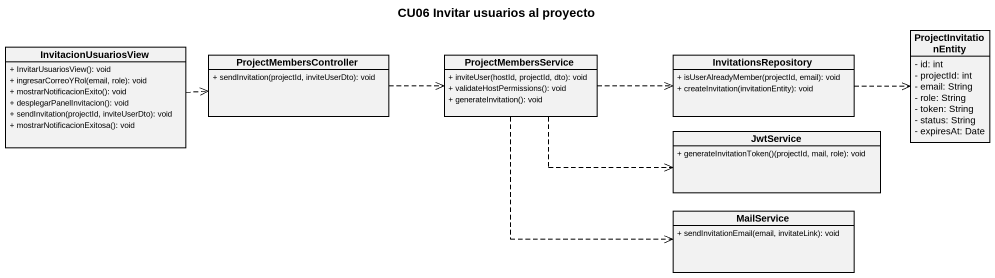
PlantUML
@startuml
title CU06 Invitar usuarios al proyecto
hide circle
hide empty members
skinparam classAttributeIconSize 0
class ProjectInvitationEntity {
  - id: int
  - projectId: int
  - email: String
  - role: String
  - token: String
  - status: String
  - expiresAt: Date
}
class InvitacionUsuariosView {
  + InvitarUsuariosView(): void
  + ingresarCorreoYRol(email, role): void
  + mostrarNotificacionExito(): void
  + desplegarPanelInvitacion(): void
  + sendInvitation(projectId, inviteUserDto): void
  + mostrarNotificacionExitosa(): void
}
class ProjectMembersController {
  + sendInvitation(projectId, inviteUserDto): void
}
class ProjectMembersService {
  + inviteUser(hostId, projectId, dto): void
  + validateHostPermissions(): void
  + generateInvitation(): void
}
class InvitationsRepository {
  + isUserAlreadyMember(projectId, email): void
  + createInvitation(invitationEntity): void
}
class JwtService {
  + generateInvitationToken()(projectId, mail, role): void
}
class MailService {
  + sendInvitationEmail(email, invitateLink): void
}
InvitacionUsuariosView .right.> ProjectMembersController
ProjectMembersController .right.> ProjectMembersService
ProjectMembersService .right.> InvitationsRepository
ProjectMembersService .right.> JwtService
ProjectMembersService ..> MailService
InvitationsRepository .right.> ProjectInvitationEntity
@enduml
